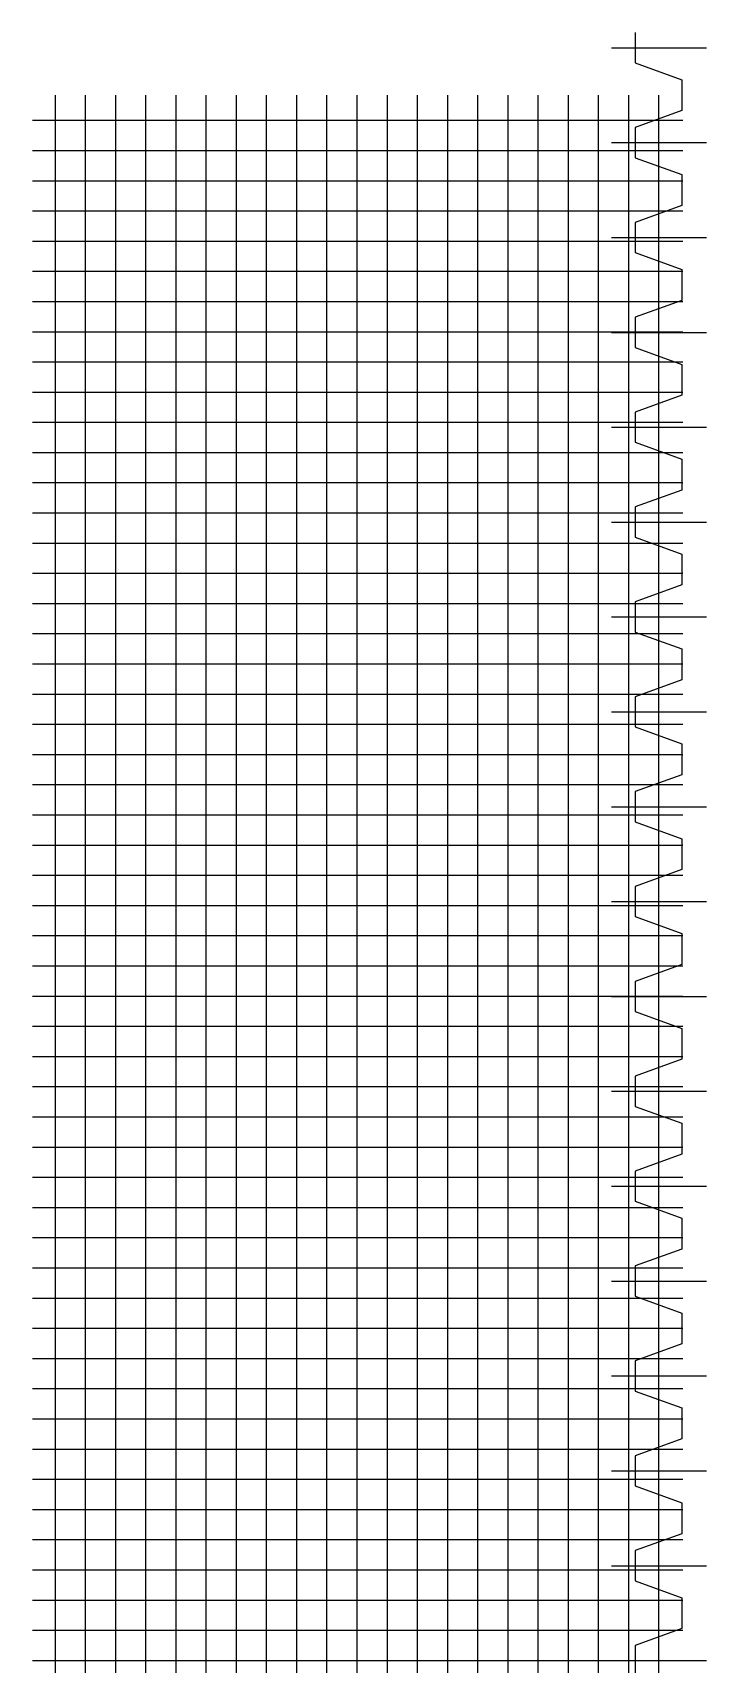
# Model space of a CAD drawing. Extents: x 0 to 22, y -1 to 128.
# Drawn here: x 0 to 22.3, y 73.7 to 127.7 of the extents above; entities that cross this region are included whole.
import ezdxf

# ---------------------------------------------------------------- set-up
doc = ezdxf.new("R2010")
doc.units = 0

msp = doc.modelspace()

# ---------------------------------------------------------------- linework, layer by layer
at = {"layer": 'a'}
for p, q in [((19.96827, 127.73404), (19.96827, 126.73497)), ((19.96827, 126.73497), (21.50734, 126.17479)), ((21.50734, 126.17479), (21.50734, 125.15262)), ((21.50734, 125.15262), (19.96827, 124.59245)), ((19.96827, 124.59245), (19.96827, 123.59337)), ((19.96827, 123.59337), (21.50734, 123.0332)), ((21.50734, 123.0332), (21.50734, 122.01103)), ((21.50734, 122.01103), (19.96827, 121.45085)), ((19.96827, 121.45085), (19.96827, 120.45178)), ((19.96827, 120.45178), (21.50734, 119.89161)), ((21.50734, 119.89161), (21.50734, 118.86944)), ((21.50734, 118.86944), (19.96827, 118.30926)), ((19.96827, 118.30926), (19.96827, 117.31019)), ((19.96827, 117.31019), (21.50734, 116.75001)), ((21.50734, 116.75001), (21.50734, 115.72784)), ((21.50734, 115.72784), (19.96827, 115.16767)), ((19.96827, 115.16767), (19.96827, 114.1686)), ((19.96827, 114.1686), (21.50734, 113.60842)), ((21.50734, 113.60842), (21.50734, 112.58625)), ((21.50734, 112.58625), (19.96827, 112.02608)), ((19.96827, 112.02608), (19.96827, 111.027)), ((19.96827, 111.027), (21.50734, 110.46683)), ((21.50734, 110.46683), (21.50734, 109.44466)), ((21.50734, 109.44466), (19.96827, 108.88448)), ((19.96827, 108.88448), (19.96827, 107.88541)), ((19.96827, 107.88541), (21.50734, 107.32524)), ((21.50734, 107.32524), (21.50734, 106.30306)), ((21.50734, 106.30306), (19.96827, 105.74289)), ((19.96827, 105.74289), (19.96827, 104.74382)), ((19.96827, 104.74382), (21.50734, 104.18364)), ((21.50734, 104.18364), (21.50734, 103.16147)), ((21.50734, 103.16147), (19.96827, 102.6013)), ((19.96827, 102.6013), (19.96827, 101.60222)), ((19.96827, 101.60222), (21.50734, 101.04205)), ((21.50734, 101.04205), (21.50734, 100.01988)), ((21.50734, 100.01988), (19.96827, 99.45971)), ((19.96827, 99.45971), (19.96827, 98.46063)), ((19.96827, 98.46063), (21.50734, 97.90046)), ((21.50734, 97.90046), (21.50734, 96.87829)), ((21.50734, 96.87829), (19.96827, 96.31811)), ((19.96827, 96.31811), (19.96827, 95.31904)), ((19.96827, 95.31904), (21.50734, 94.75887)), ((21.50734, 94.75887), (21.50734, 93.73669)), ((21.50734, 93.73669), (19.96827, 93.17652)), ((19.96827, 93.17652), (19.96827, 92.17745)), ((19.96827, 92.17745), (21.50734, 91.61727)), ((21.50734, 91.61727), (21.50734, 90.5951)), ((21.50734, 90.5951), (19.96827, 90.03493)), ((19.96827, 90.03493), (19.96827, 89.03585)), ((19.96827, 89.03585), (21.50734, 88.47568)), ((21.50734, 88.47568), (21.50734, 87.45351)), ((21.50734, 87.45351), (19.96827, 86.89333)), ((19.96827, 86.89333), (19.96827, 85.89426)), ((19.96827, 85.89426), (21.50734, 85.33409)), ((21.50734, 85.33409), (21.50734, 84.31192)), ((21.50734, 84.31192), (19.96827, 83.75174)), ((19.96827, 83.75174), (19.96827, 82.75267)), ((19.96827, 82.75267), (21.50734, 82.19249)), ((21.50734, 82.19249), (21.50734, 81.17032)), ((21.50734, 81.17032), (19.96827, 80.61015)), ((19.96827, 80.61015), (19.96827, 79.61108)), ((19.96827, 79.61108), (21.50734, 79.0509)), ((21.50734, 79.0509), (21.50734, 78.02873)), ((21.50734, 78.02873), (19.96827, 77.46856)), ((19.96827, 77.46856), (19.96827, 76.46948)), ((19.96827, 76.46948), (21.50734, 75.90931)), ((21.50734, 75.90931), (21.50734, 74.88714)), ((21.50734, 74.88714), (19.96827, 74.32696)), ((19.96827, 74.32696), (19.96827, 73.32789))]:
    msp.add_line(p, q, dxfattribs=at)
at = {"layer": 'b'}
for p, q in [((0.75367, 0), (0.75367, 125.66371)), ((1.75367, 0), (1.75367, 125.66371)), ((2.75367, 0), (2.75367, 125.66371)), ((3.75367, 0), (3.75367, 125.66371)), ((4.75367, 0), (4.75367, 125.66371)), ((5.75367, 0), (5.75367, 125.66371)), ((6.75367, 0), (6.75367, 125.66371)), ((7.75367, 0), (7.75367, 125.66371)), ((8.75367, 0), (8.75367, 125.66371)), ((9.75367, 0), (9.75367, 125.66371)), ((10.75367, 0), (10.75367, 125.66371)), ((11.75367, 0), (11.75367, 125.66371)), ((12.75367, 0), (12.75367, 125.66371)), ((13.75367, 0), (13.75367, 125.66371)), ((14.75367, 0), (14.75367, 125.66371)), ((15.75367, 0), (15.75367, 125.66371)), ((16.75367, 0), (16.75367, 125.66371)), ((17.75367, 0), (17.75367, 125.66371)), ((18.75367, 0), (18.75367, 125.66371)), ((19.75367, 0), (19.75367, 125.66371)), ((20.75367, 0), (20.75367, 125.66371)), ((0, 124.83185), (21.53907, 124.83185)), ((0, 123.83185), (21.53907, 123.83185)), ((0, 122.83185), (21.53907, 122.83185)), ((0, 121.83185), (21.53907, 121.83185)), ((0, 120.83185), (21.53907, 120.83185)), ((0, 119.83185), (21.53907, 119.83185)), ((0, 118.83185), (21.53907, 118.83185)), ((0, 117.83185), (21.53907, 117.83185)), ((0, 116.83185), (21.53907, 116.83185)), ((0, 115.83185), (21.53907, 115.83185)), ((0, 114.83185), (21.53907, 114.83185)), ((0, 113.83185), (21.53907, 113.83185)), ((0, 112.83185), (21.53907, 112.83185)), ((0, 111.83185), (21.53907, 111.83185)), ((0, 110.83185), (21.53907, 110.83185)), ((0, 109.83185), (21.53907, 109.83185)), ((0, 108.83185), (21.53907, 108.83185)), ((0, 107.83185), (21.53907, 107.83185)), ((0, 106.83185), (21.53907, 106.83185)), ((0, 105.83185), (21.53907, 105.83185)), ((0, 104.83185), (21.53907, 104.83185)), ((0, 103.83185), (21.53907, 103.83185)), ((0, 102.83185), (21.53907, 102.83185)), ((0, 101.83185), (21.53907, 101.83185)), ((0, 100.83185), (21.53907, 100.83185)), ((0, 99.83185), (21.53907, 99.83185)), ((0, 98.83185), (21.53907, 98.83185)), ((0, 97.83185), (21.53907, 97.83185)), ((0, 96.83185), (21.53907, 96.83185)), ((0, 95.83185), (21.53907, 95.83185)), ((0, 94.83185), (21.53907, 94.83185)), ((0, 93.83185), (21.53907, 93.83185)), ((0, 92.83185), (21.53907, 92.83185)), ((0, 91.83185), (21.53907, 91.83185)), ((0, 90.83185), (21.53907, 90.83185)), ((0, 89.83185), (21.53907, 89.83185)), ((0, 88.83185), (21.53907, 88.83185)), ((0, 87.83185), (21.53907, 87.83185)), ((0, 86.83185), (21.53907, 86.83185)), ((0, 85.83185), (21.53907, 85.83185)), ((0, 84.83185), (21.53907, 84.83185)), ((0, 83.83185), (21.53907, 83.83185)), ((0, 82.83185), (21.53907, 82.83185)), ((0, 81.83185), (21.53907, 81.83185)), ((0, 80.83185), (21.53907, 80.83185)), ((0, 79.83185), (21.53907, 79.83185)), ((0, 78.83185), (21.53907, 78.83185)), ((0, 77.83185), (21.53907, 77.83185)), ((0, 76.83185), (21.53907, 76.83185)), ((0, 75.83185), (21.53907, 75.83185)), ((0, 74.83185), (21.53907, 74.83185)), ((0, 73.83185), (21.53907, 73.83185))]:
    msp.add_line(p, q, dxfattribs=at)
at = {"layer": 'c'}
for p, q in [((19.18287, 127.2345), (22.32446, 127.2345)), ((20.75367, 0), (20.75367, 125.66371)), ((19.18287, 124.09291), (22.32446, 124.09291)), ((19.18287, 120.95132), (22.32446, 120.95132)), ((19.18287, 117.80972), (22.32446, 117.80972)), ((19.18287, 114.66813), (22.32446, 114.66813)), ((19.18287, 111.52654), (22.32446, 111.52654)), ((19.18287, 108.38495), (22.32446, 108.38495)), ((19.18287, 105.24335), (22.32446, 105.24335)), ((19.18287, 102.10176), (22.32446, 102.10176)), ((19.18287, 98.96017), (22.32446, 98.96017)), ((19.18287, 95.81858), (22.32446, 95.81858)), ((19.18287, 92.67698), (22.32446, 92.67698)), ((19.18287, 89.53539), (22.32446, 89.53539)), ((19.18287, 86.3938), (22.32446, 86.3938)), ((19.18287, 83.25221), (22.32446, 83.25221)), ((19.18287, 80.11061), (22.32446, 80.11061)), ((19.18287, 76.96902), (22.32446, 76.96902)), ((19.18287, 73.82743), (22.32446, 73.82743))]:
    msp.add_line(p, q, dxfattribs=at)

doc.saveas('drawing.dxf')
